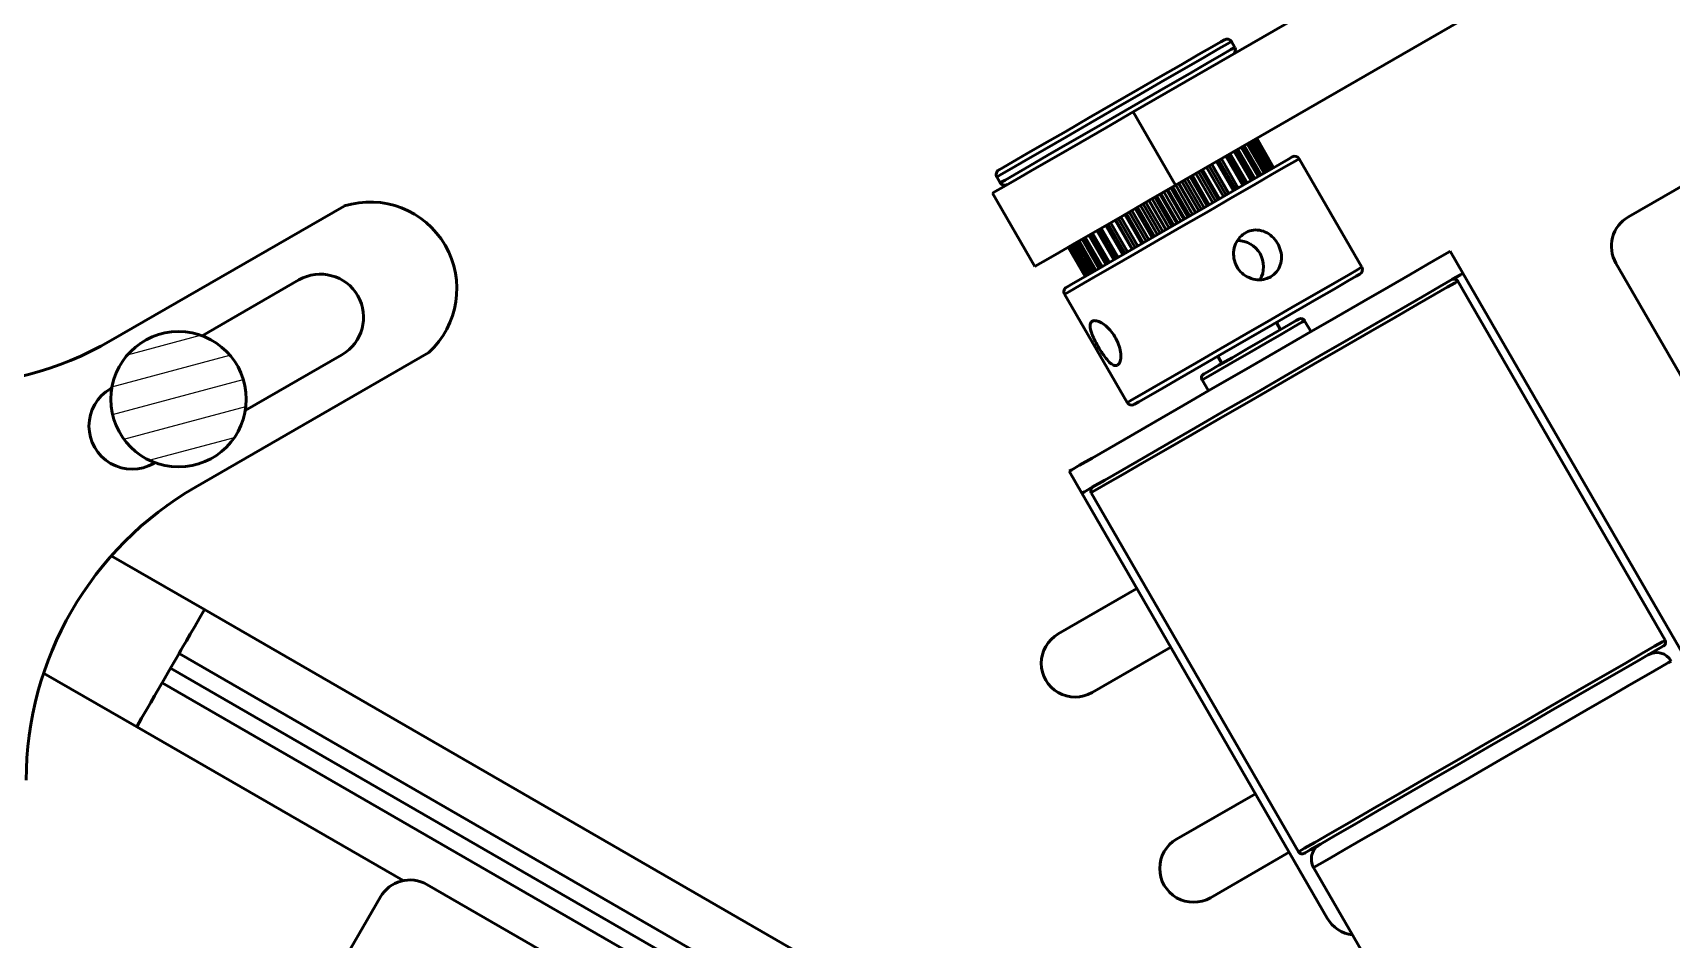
# Model space of a CAD drawing. Header units: millimetres. Extents: x 263 to 2983, y 441 to 2500.
# Drawn here: x 604.5 to 701.4, y 1593.3 to 1646.9 of the extents above; entities that cross this region are included whole.
import ezdxf

# ---------------------------------------------------------------- set-up
doc = ezdxf.new("R2010")
doc.units = ezdxf.units.MM
doc.header["$LTSCALE"] = 0.5
doc.layers.add('BOL', color=7, linetype='Continuous', lineweight=50)
doc.layers.add('HAT', color=3, linetype='Continuous')

msp = doc.modelspace()

# ---------------------------------------------------------------- hatches: boundary and pattern name
at = {"layer": 'HAT'}
h = msp.add_hatch(dxfattribs=at)
h.set_pattern_fill('ANSI31', color=256, scale=0.5, angle=150)
h.paths.add_polyline_path([(617.154, 1625.218, 1), (609.154, 1625.218, 1)])

# ---------------------------------------------------------------- linework, layer by layer
at = {"layer": 'BOL'}
for p, q in [((669.56, 1642.196), (711.674, 1666.511)), ((672.06, 1637.866), (714.174, 1662.181)), ((675.567, 1646.011), (675.367, 1646.357)), ((669.56, 1642.196), (672.06, 1637.866)), ((675.947, 1640.11), (676.947, 1638.378)), ((676.037, 1640.162), (677.037, 1638.43)), ((676.129, 1640.215), (677.129, 1638.483)), ((676.293, 1640.31), (677.293, 1638.578)), ((676.364, 1640.351), (677.364, 1638.619)), ((676.437, 1640.393), (677.437, 1638.661)), ((676.56, 1640.464), (677.56, 1638.732)), ((676.611, 1640.494), (677.611, 1638.761)), ((676.664, 1640.524), (677.664, 1638.792)), ((676.745, 1640.571), (677.745, 1638.839)), ((676.775, 1640.588), (677.775, 1638.856)), ((676.806, 1640.606), (677.806, 1638.874)), ((676.843, 1640.627), (677.843, 1638.895)), ((676.851, 1640.632), (677.851, 1638.9)), ((676.861, 1640.638), (677.861, 1638.906)), ((698.82, 1635.995), (706.09, 1640.192)), ((674.2, 1639.101), (675.2, 1637.369)), ((674.219, 1639.112), (675.219, 1637.38)), ((674.494, 1639.271), (675.494, 1637.539)), ((674.633, 1639.351), (675.633, 1637.619)), ((674.772, 1639.432), (675.772, 1637.7)), ((675.04, 1639.586), (676.04, 1637.854)), ((675.164, 1639.658), (676.164, 1637.926)), ((675.29, 1639.731), (676.29, 1637.999)), ((675.527, 1639.867), (676.527, 1638.135)), ((675.635, 1639.93), (676.635, 1638.198)), ((675.745, 1639.993), (676.745, 1638.261)), ((683.067, 1633.02), (679.367, 1639.429)), ((661.511, 1638.357), (661.711, 1638.011)), ((672.592, 1638.173), (673.592, 1636.441)), ((672.759, 1638.269), (673.759, 1636.537)), ((672.926, 1638.366), (673.926, 1636.634)), ((673.059, 1638.443), (674.059, 1636.711)), ((673.26, 1638.559), (674.26, 1636.827)), ((673.42, 1638.651), (674.42, 1636.919)), ((673.581, 1638.744), (674.581, 1637.012)), ((673.658, 1638.788), (674.658, 1637.056)), ((673.898, 1638.927), (674.898, 1637.195)), ((674.048, 1639.014), (675.048, 1637.282)), ((661.255, 1637.401), (663.755, 1633.071)), ((670.851, 1637.168), (671.851, 1635.435)), ((670.956, 1637.229), (671.956, 1635.497)), ((671.136, 1637.333), (672.136, 1635.601)), ((671.204, 1637.371), (672.204, 1635.639)), ((671.377, 1637.472), (672.377, 1635.739)), ((671.55, 1637.572), (672.55, 1635.839)), ((671.609, 1637.605), (672.609, 1635.873)), ((671.789, 1637.709), (672.789, 1635.977)), ((671.903, 1637.775), (672.903, 1636.043)), ((672.074, 1637.874), (673.074, 1636.142)), ((672.246, 1637.973), (673.246, 1636.241)), ((672.257, 1637.98), (673.257, 1636.247)), ((672.433, 1638.081), (673.433, 1636.349)), ((622.934, 1636.638), (609.154, 1628.682)), ((669.159, 1636.191), (670.159, 1634.459)), ((669.321, 1636.285), (670.321, 1634.553)), ((669.483, 1636.378), (670.483, 1634.646)), ((669.677, 1636.49), (670.677, 1634.758)), ((669.821, 1636.573), (670.821, 1634.841)), ((669.99, 1636.671), (670.99, 1634.938)), ((670.158, 1636.768), (671.158, 1635.035)), ((670.309, 1636.855), (671.309, 1635.123)), ((670.487, 1636.957), (671.487, 1635.225)), ((670.506, 1636.969), (671.506, 1635.237)), ((670.679, 1637.068), (671.679, 1635.336)), ((667.542, 1635.257), (668.542, 1633.525)), ((667.669, 1635.331), (668.669, 1633.599)), ((667.946, 1635.491), (668.946, 1633.759)), ((668.088, 1635.572), (669.088, 1633.84)), ((668.229, 1635.654), (669.229, 1633.922)), ((668.498, 1635.809), (669.498, 1634.077)), ((668.531, 1635.828), (669.531, 1634.096)), ((668.684, 1635.917), (669.684, 1634.185)), ((668.836, 1636.005), (669.836, 1634.273)), ((669.07, 1636.14), (670.07, 1634.407)), ((665.75, 1634.223), (666.75, 1632.491)), ((665.802, 1634.252), (666.802, 1632.52)), ((665.837, 1634.273), (666.837, 1632.541)), ((665.87, 1634.292), (666.87, 1632.56)), ((665.965, 1634.347), (666.965, 1632.615)), ((666.021, 1634.379), (667.021, 1632.647)), ((666.076, 1634.411), (667.076, 1632.679)), ((666.213, 1634.49), (667.213, 1632.758)), ((666.289, 1634.534), (667.289, 1632.802)), ((666.364, 1634.577), (667.364, 1632.845)), ((666.54, 1634.679), (667.54, 1632.947)), ((666.636, 1634.734), (667.636, 1633.002)), ((666.729, 1634.788), (667.729, 1633.056)), ((666.943, 1634.911), (667.943, 1633.179)), ((667.055, 1634.976), (668.055, 1633.244)), ((667.167, 1635.041), (668.167, 1633.309)), ((667.414, 1635.183), (668.414, 1633.451)), ((665.717, 1634.204), (666.717, 1632.472)), ((665.725, 1634.208), (666.725, 1632.476)), ((665.738, 1634.216), (666.738, 1632.484)), ((689.048, 1632.662), (688.298, 1633.961)), ((698.088, 1633.263), (702.588, 1625.469)), ((703.548, 1607.548), (689.048, 1632.662)), ((620.262, 1632.267), (614.548, 1628.967)), ((665.511, 1631.429), (669.211, 1625.02)), ((700.99, 1610.978), (688.74, 1632.196)), ((678.271, 1629.327), (678.021, 1629.761)), ((680.07, 1629.211), (679.695, 1629.861)), ((614.154, 1620.022), (627.934, 1627.978)), ((617.098, 1624.551), (622.812, 1627.85)), ((674.557, 1627.761), (674.807, 1627.328)), ((609.21, 1625.886), (609.137, 1625.844)), ((673.633, 1626.361), (674.008, 1625.711)), ((611.687, 1621.427), (611.76, 1621.469)), ((666.531, 1619.662), (665.781, 1620.961)), ((667.089, 1619.696), (679.339, 1598.478)), ((681.031, 1594.548), (666.531, 1619.662)), ((609.183, 1615.964), (614.683, 1612.789)), ((669.781, 1614.033), (665.13, 1611.348)), ((614.683, 1612.789), (692.625, 1567.789)), ((613.183, 1610.19), (612.683, 1609.324)), ((613.183, 1610.19), (691.125, 1565.19)), ((667.13, 1607.884), (671.781, 1610.569)), ((612.183, 1608.458), (612.683, 1609.324)), ((612.683, 1609.324), (690.625, 1564.324)), ((610.683, 1605.86), (605.183, 1609.035)), ((690.125, 1563.458), (612.183, 1608.458)), ((626.424, 1596.772), (610.683, 1605.86)), ((676.781, 1601.909), (672.13, 1599.224)), ((674.13, 1595.76), (678.781, 1598.445)), ((680.224, 1597.546), (695.124, 1571.738)), ((627.82, 1596.543), (635.09, 1592.346)), ((625.088, 1595.811), (620.588, 1588.017))]:
    msp.add_line(p, q, dxfattribs=at)
at = {"layer": 'BOL', "flags": 128}
for points in [[(675.367, 1646.357), (675.362, 1646.354), (675.14, 1646.226), (674.605, 1645.917), (673.782, 1645.442), (672.708, 1644.822), (671.436, 1644.087), (670.023, 1643.271), (668.536, 1642.413), (667.044, 1641.552), (665.618, 1640.728), (664.324, 1639.981), (663.222, 1639.345), (662.364, 1638.85), (661.79, 1638.518), (661.527, 1638.366), (661.511, 1638.357)], [(674.958, 1646.467), (674.952, 1646.464), (674.739, 1646.341), (674.224, 1646.043), (673.431, 1645.586), (672.398, 1644.989), (671.173, 1644.282), (669.813, 1643.497), (668.382, 1642.671), (666.947, 1641.842), (665.574, 1641.049), (664.328, 1640.33), (663.267, 1639.718), (662.442, 1639.241), (661.889, 1638.922), (661.636, 1638.776), (661.621, 1638.767)], [(675.567, 1646.011), (675.562, 1646.007), (675.34, 1645.879), (674.805, 1645.571), (673.982, 1645.095), (672.908, 1644.476), (671.636, 1643.741), (670.223, 1642.925), (668.736, 1642.066), (667.244, 1641.205), (665.818, 1640.382), (664.524, 1639.635), (663.422, 1638.998), (662.564, 1638.503), (661.99, 1638.172), (661.727, 1638.02), (661.711, 1638.011)], [(661.255, 1637.401), (661.416, 1637.494), (661.899, 1637.773), (662.684, 1638.226), (663.735, 1638.833), (665.007, 1639.567), (666.445, 1640.397), (667.985, 1641.286), (669.56, 1642.196)], [(679.367, 1639.429), (679.362, 1639.426), (679.14, 1639.298), (678.605, 1638.989), (677.782, 1638.513), (676.708, 1637.894), (675.436, 1637.159), (674.023, 1636.343), (672.536, 1635.485), (671.044, 1634.624), (669.618, 1633.8), (668.324, 1633.053), (667.222, 1632.417), (666.364, 1631.921), (665.79, 1631.59), (665.527, 1631.438), (665.511, 1631.429)], [(678.958, 1639.539), (678.952, 1639.536), (678.739, 1639.412), (678.224, 1639.115), (677.431, 1638.657), (676.398, 1638.061), (675.173, 1637.354), (673.813, 1636.569), (672.382, 1635.742), (670.947, 1634.914), (669.574, 1634.121), (668.328, 1633.402), (667.267, 1632.789), (666.442, 1632.313), (665.889, 1631.994), (665.636, 1631.848), (665.621, 1631.839)], [(663.755, 1633.071), (663.916, 1633.164), (664.399, 1633.443), (665.184, 1633.896), (666.235, 1634.503), (667.507, 1635.237), (668.945, 1636.067), (670.485, 1636.956), (672.06, 1637.866)], [(688.298, 1633.961), (688.144, 1633.873), (687.688, 1633.609), (686.941, 1633.178), (685.924, 1632.591), (684.664, 1631.864), (683.197, 1631.017), (681.562, 1630.072), (679.803, 1629.057), (677.969, 1627.998), (676.109, 1626.925), (674.275, 1625.866), (672.517, 1624.85), (670.881, 1623.906), (669.414, 1623.059), (668.155, 1622.332), (667.138, 1621.745), (666.391, 1621.314), (665.934, 1621.05), (665.781, 1620.961)], [(689.048, 1632.662), (688.894, 1632.574), (688.438, 1632.31), (687.691, 1631.879), (686.674, 1631.292), (685.414, 1630.565), (683.947, 1629.718), (682.312, 1628.773), (680.553, 1627.758), (678.719, 1626.699), (676.86, 1625.626), (675.025, 1624.567), (673.267, 1623.551), (671.631, 1622.607), (670.164, 1621.76), (668.905, 1621.033), (667.888, 1620.446), (667.141, 1620.015), (666.684, 1619.751), (666.531, 1619.662)], [(683.067, 1633.02), (683.062, 1633.017), (682.84, 1632.889), (682.305, 1632.58), (681.482, 1632.105), (680.408, 1631.485), (679.136, 1630.75), (677.723, 1629.935), (676.236, 1629.076), (674.744, 1628.215), (673.318, 1627.392), (672.024, 1626.644), (670.922, 1626.008), (670.064, 1625.513), (669.49, 1625.181), (669.227, 1625.03), (669.211, 1625.02)], [(682.958, 1632.611), (682.952, 1632.607), (682.739, 1632.484), (682.224, 1632.187), (681.431, 1631.729), (680.398, 1631.133), (679.173, 1630.426), (677.813, 1629.64), (676.382, 1628.814), (674.947, 1627.985), (673.574, 1627.193), (672.328, 1626.474), (671.267, 1625.861), (670.442, 1625.384), (669.889, 1625.066), (669.636, 1624.919), (669.621, 1624.91)], [(688.74, 1632.196), (688.584, 1632.106), (688.121, 1631.839), (687.365, 1631.402), (686.337, 1630.809), (685.066, 1630.075), (683.59, 1629.223), (681.95, 1628.276), (680.195, 1627.263), (678.374, 1626.211), (676.539, 1625.152), (674.744, 1624.116), (673.041, 1623.132), (671.477, 1622.229), (670.099, 1621.434), (668.945, 1620.768), (668.05, 1620.251), (667.438, 1619.898), (667.128, 1619.718), (667.089, 1619.696)], [(679.695, 1629.861), (679.531, 1629.766), (679.056, 1629.492), (678.322, 1629.068), (677.408, 1628.541), (676.414, 1627.966), (675.447, 1627.408), (674.611, 1626.926), (673.998, 1626.572), (673.674, 1626.385), (673.633, 1626.361)], [(673.725, 1626.702), (673.763, 1626.725), (674.064, 1626.898), (674.633, 1627.227), (675.409, 1627.675), (676.307, 1628.193), (677.23, 1628.726), (678.079, 1629.216), (678.76, 1629.61), (679.201, 1629.864), (679.354, 1629.952)], [(614.683, 1612.789), (614.39, 1612.282), (614.109, 1611.794), (613.849, 1611.345), (613.622, 1610.951), (613.435, 1610.628), (613.297, 1610.388), (613.211, 1610.24), (613.183, 1610.19)], [(679.339, 1598.478), (679.378, 1598.501), (679.688, 1598.68), (680.3, 1599.033), (681.195, 1599.55), (682.349, 1600.216), (683.727, 1601.012), (685.291, 1601.915), (686.994, 1602.898), (688.789, 1603.934), (690.624, 1604.994), (692.445, 1606.045), (694.2, 1607.059), (695.84, 1608.005), (697.316, 1608.858), (698.587, 1609.591), (699.615, 1610.185), (700.371, 1610.621), (700.834, 1610.888), (700.99, 1610.978)], [(700.898, 1610.637), (700.745, 1610.549), (700.292, 1610.287), (699.551, 1609.859), (698.543, 1609.277), (697.298, 1608.558), (695.851, 1607.723), (694.245, 1606.796), (692.524, 1605.802), (690.739, 1604.772), (688.942, 1603.734), (687.183, 1602.718), (685.513, 1601.754), (683.981, 1600.87), (682.63, 1600.09), (681.5, 1599.437), (680.622, 1598.931), (680.023, 1598.584), (679.719, 1598.409), (679.68, 1598.387)], [(701.355, 1609.746), (701.203, 1609.658), (700.751, 1609.397), (700.013, 1608.971), (699.01, 1608.392), (697.77, 1607.676), (696.329, 1606.844), (694.729, 1605.92), (693.015, 1604.931), (691.238, 1603.905), (689.447, 1602.871), (687.695, 1601.86), (686.033, 1600.9), (684.507, 1600.019), (683.161, 1599.242), (682.036, 1598.592), (681.162, 1598.087), (680.565, 1597.743), (680.262, 1597.568), (680.224, 1597.546)], [(610.683, 1605.86), (610.975, 1606.367), (611.257, 1606.855), (611.516, 1607.304), (611.743, 1607.697), (611.93, 1608.021), (612.068, 1608.261), (612.154, 1608.408), (612.183, 1608.458)]]:
    msp.add_lwpolyline(points, dxfattribs=at)
at = {"layer": 'BOL'}
msp.add_circle((613.154, 1625.218), 4, dxfattribs=at)
for centre, radius, start, end in [((675.108, 1646.207), 0.3, 30, 120), ((675.308, 1645.861), 0.3, 300, 30), ((679.108, 1639.279), 0.3, 30, 120), ((661.771, 1638.507), 0.3, 120, 210), ((661.971, 1638.161), 0.3, 210, 300), ((624.474, 1631.754), 5.122, 312.50709, 107.49426), ((699.82, 1634.263), 2, 120, 210), ((675.718, 1633.05), 1.547, 330.26669, 89.71055), ((621.537, 1630.058), 2.55, 300, 120), ((682.808, 1632.87), 0.3, 300, 30), ((688.523, 1632.071), 0.25, 30, 120), ((665.771, 1631.579), 0.3, 120, 210), ((679.479, 1629.736), 0.25, 30, 120), ((599.154, 1646.003), 20, 240, 300), ((673.85, 1626.486), 0.25, 120, 210), ((610.412, 1623.635), 2.55, 120, 300), ((669.471, 1625.17), 0.3, 210, 300), ((624.154, 1602.702), 20, 120, 180), ((667.305, 1619.821), 0.25, 120, 210), ((666.13, 1609.616), 2, 120, 300), ((700.489, 1609.246), 1, 30, 120), ((700.773, 1610.853), 0.25, 300, 30), ((673.13, 1597.492), 2, 120, 300), ((679.555, 1598.603), 0.25, 210, 300), ((681.09, 1598.046), 1, 120, 210), ((626.82, 1594.811), 2, 60, 150), ((682.763, 1595.548), 2, 210, 263.1301)]:
    msp.add_arc(centre, radius, start, end, dxfattribs=at)
for points, knots in [([(677.693, 1632.458), (677.817, 1632.548), (678.066, 1632.73), (678.282, 1633.147), (678.351, 1633.621), (678.262, 1634.116), (678.029, 1634.571), (677.684, 1634.936), (677.26, 1635.173), (676.795, 1635.252), (676.337, 1635.159), (675.939, 1634.902), (675.645, 1634.516), (675.486, 1634.042), (675.488, 1633.531), (675.658, 1633.047), (675.975, 1632.65), (676.401, 1632.377), (676.888, 1632.257), (677.342, 1632.29), (677.589, 1632.408), (677.693, 1632.458)], [0, 0, 0, 0, 0.0530531, 0.106087, 0.1596847, 0.2136965, 0.2670809, 0.319766, 0.3727792, 0.4266201, 0.4805217, 0.5336269, 0.5863229, 0.6396045, 0.69358, 0.7472899, 0.8001502, 0.8529154, 0.906478, 0.960497, 1, 1, 1, 1]), ([(668.639, 1627.231), (668.689, 1627.278), (668.789, 1627.373), (668.845, 1627.698), (668.81, 1628.112), (668.669, 1628.578), (668.429, 1629.028), (668.118, 1629.413), (667.776, 1629.697), (667.45, 1629.857), (667.191, 1629.878), (667.037, 1629.763), (667.002, 1629.526), (667.079, 1629.188), (667.251, 1628.775), (667.486, 1628.329), (667.751, 1627.902), (668.021, 1627.538), (668.277, 1627.286), (668.49, 1627.18), (668.595, 1627.216), (668.639, 1627.231)], [0, 0, 0, 0, 0.05305, 0.106081, 0.159679, 0.213694, 0.267077, 0.319764, 0.372777, 0.42662, 0.480522, 0.533624, 0.586321, 0.639601, 0.693582, 0.747289, 0.800148, 0.852915, 0.906478, 0.960496, 1, 1, 1, 1])]:
    msp.add_open_spline(points, degree=3, knots=knots, dxfattribs=at)

doc.saveas('drawing.dxf')
